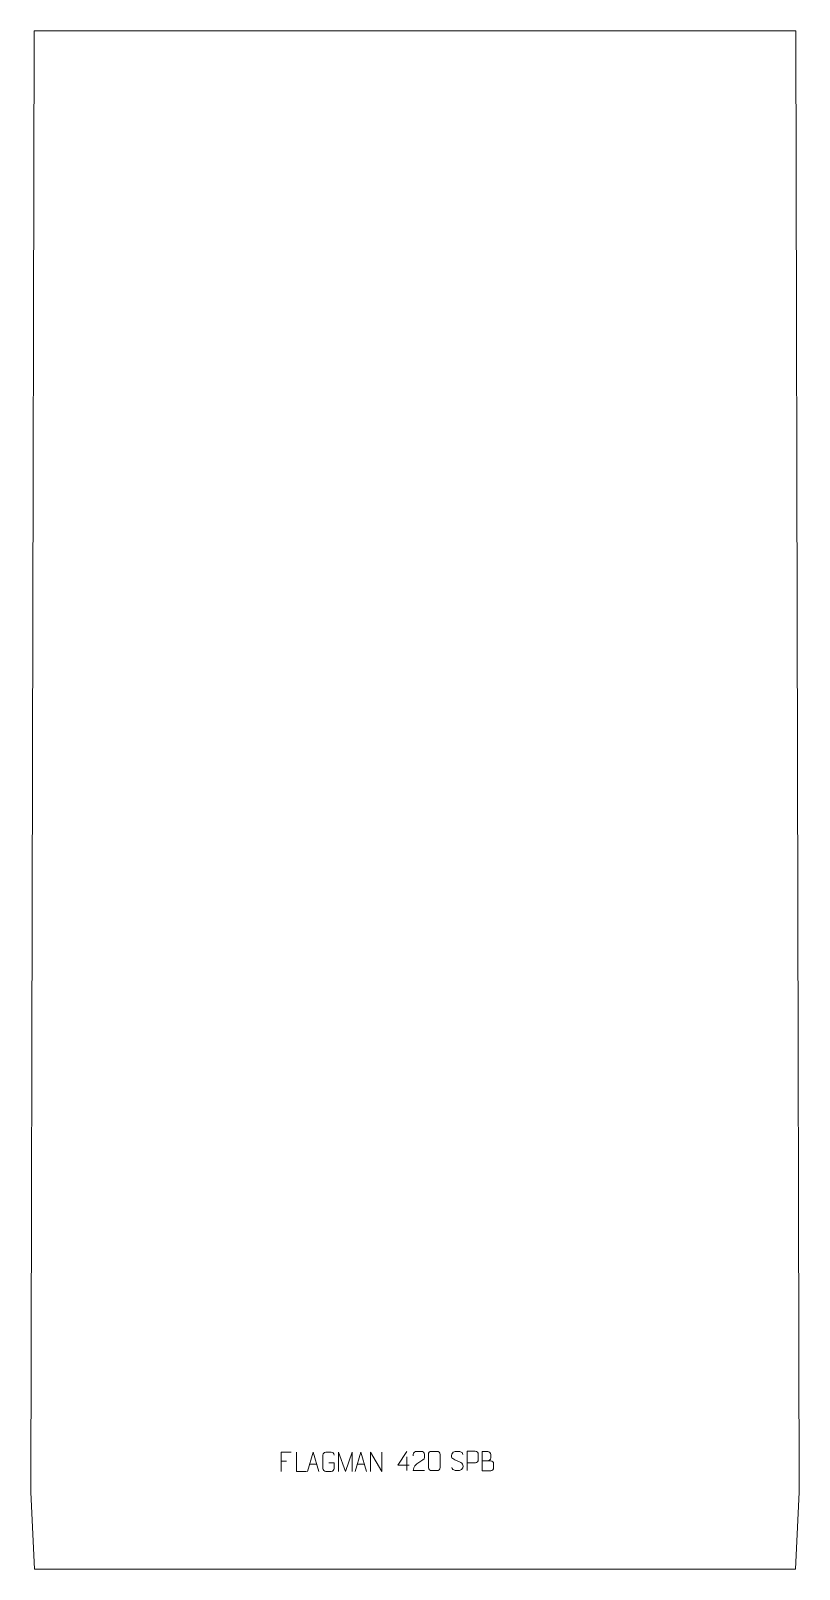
# Model space of a CAD drawing. Header units: millimetres. Extents: x -500 to 500, y -1620 to 380.
import ezdxf

# ---------------------------------------------------------------- set-up
doc = ezdxf.new("R2010")
doc.units = ezdxf.units.MM
doc.header["$MEASUREMENT"] = 0
doc.layers.add('layer 1', color=7, linetype='Continuous')

msp = doc.modelspace()

# ---------------------------------------------------------------- linework, layer by layer
at = {"layer": 'layer 1', "color": 242, "lineweight": 9}
msp.add_open_spline([(500.0006, -1520.0004), (500.0006, -1520.0004), (495.0011, -1619.9986), (495.0011, -1619.9986), (495.0011, -1619.9986), (495.0011, -1619.9986), (-494.999, -1619.9986), (-494.999, -1619.9986), (-494.999, -1619.9986), (-494.999, -1619.9986), (-500.0006, -1520.0004), (-500.0006, -1520.0004), (-500.0006, -1520.0004), (-500.0006, -1520.0004), (-495.3422, 380.0003), (-495.3422, 380.0003), (-495.3422, 380.0003), (-495.3422, 380.0003), (495.3429, 380.0003), (495.3429, 380.0003), (495.3429, 380.0003), (495.3429, 380.0003), (500.0006, -1520.0004), (500.0006, -1520.0004)], degree=3, knots=[0, 0, 0, 0, 0.142857143, 0.142857143, 0.142857143, 0.142857143, 0.285714286, 0.285714286, 0.285714286, 0.285714286, 0.428571429, 0.428571429, 0.428571429, 0.428571429, 0.571428571, 0.571428571, 0.571428571, 0.571428571, 0.714285714, 0.714285714, 0.714285714, 0.714285714, 1, 1, 1, 1], dxfattribs=at)
at = {"layer": 'layer 1', "color": 250, "lineweight": 9}
for points, knots in [([(-161.3376, -1467.7909), (-161.3376, -1467.7909), (-174.2116, -1467.7909), (-174.2116, -1467.7909), (-174.2116, -1467.7909), (-174.2116, -1467.7909), (-174.2116, -1492.7445), (-174.2116, -1492.7445)], [0, 0, 0, 0, 0.333333333, 0.333333333, 0.333333333, 0.333333333, 1, 1, 1, 1]), ([(-141.3001, -1492.7445), (-141.3001, -1492.7445), (-154.2492, -1492.7445), (-154.2492, -1492.7445), (-154.2492, -1492.7445), (-154.2492, -1492.7445), (-154.2492, -1467.7909), (-154.2492, -1467.7909)], [0, 0, 0, 0, 0.333333333, 0.333333333, 0.333333333, 0.333333333, 1, 1, 1, 1]), ([(-139.993, -1492.7444), (-139.993, -1492.7444), (-132.622, -1467.7909), (-132.622, -1467.7909), (-132.622, -1467.7909), (-132.622, -1467.7909), (-125.0521, -1492.7444), (-125.0521, -1492.7444)], [0, 0, 0, 0, 0.333333333, 0.333333333, 0.333333333, 0.333333333, 1, 1, 1, 1]), ([(-112.2676, -1481.7587), (-112.2676, -1481.7587), (-105.0995, -1481.7587), (-105.0995, -1481.7587), (-105.0995, -1481.7587), (-105.0995, -1481.7587), (-105.0995, -1488.9268), (-105.0995, -1488.9268), (-105.0995, -1488.9268), (-105.2392, -1491.2502), (-106.9164, -1492.7298), (-109.0642, -1492.7406), (-109.0642, -1492.7406), (-111.396, -1492.7402), (-113.728, -1492.7402), (-116.0595, -1492.7406), (-116.0595, -1492.7406), (-117.9844, -1492.846), (-119.9566, -1490.9615), (-119.9454, -1488.9442), (-119.9454, -1488.9442), (-119.945, -1483.1741), (-119.945, -1477.4044), (-119.9454, -1471.6351), (-119.9454, -1471.6351), (-119.9412, -1469.497), (-118.1944, -1467.7778), (-116.0421, -1467.7912), (-116.0421, -1467.7912), (-113.7164, -1467.7912), (-111.3903, -1467.7912), (-109.0642, -1467.7912), (-109.0642, -1467.7912), (-107.1175, -1467.7558), (-105.1261, -1469.2473), (-105.0995, -1471.685)], [0, 0, 0, 0, 0.1, 0.1, 0.1, 0.1, 0.2, 0.2, 0.2, 0.2, 0.3, 0.3, 0.3, 0.3, 0.4, 0.4, 0.4, 0.4, 0.5, 0.5, 0.5, 0.5, 0.6, 0.6, 0.6, 0.6, 0.7, 0.7, 0.7, 0.7, 0.8, 0.8, 0.8, 0.8, 1, 1, 1, 1]), ([(-99.365, -1492.7466), (-99.365, -1492.7466), (-99.365, -1467.7887), (-99.365, -1467.7887), (-99.365, -1467.7887), (-99.365, -1467.7887), (-90.4399, -1492.7466), (-90.4399, -1492.7466), (-90.4399, -1492.7466), (-90.4399, -1492.7466), (-81.68, -1467.7892), (-81.68, -1467.7892), (-81.68, -1467.7892), (-81.68, -1467.7892), (-81.68, -1492.7466), (-81.68, -1492.7466)], [0, 0, 0, 0, 0.2, 0.2, 0.2, 0.2, 0.4, 0.4, 0.4, 0.4, 0.6, 0.6, 0.6, 0.6, 1, 1, 1, 1]), ([(-77.993, -1492.7444), (-77.993, -1492.7444), (-70.622, -1467.7909), (-70.622, -1467.7909), (-70.622, -1467.7909), (-70.622, -1467.7909), (-63.0521, -1492.7444), (-63.0521, -1492.7444)], [0, 0, 0, 0, 0.333333333, 0.333333333, 0.333333333, 0.333333333, 1, 1, 1, 1]), ([(-57.8499, -1492.7444), (-57.8499, -1492.7444), (-57.8499, -1467.7909), (-57.8499, -1467.7909), (-57.8499, -1467.7909), (-57.8499, -1467.7909), (-43.1951, -1492.7444), (-43.1951, -1492.7444), (-43.1951, -1492.7444), (-43.1951, -1492.7444), (-43.1951, -1467.7909), (-43.1951, -1467.7909)], [0, 0, 0, 0, 0.25, 0.25, 0.25, 0.25, 0.5, 0.5, 0.5, 0.5, 1, 1, 1, 1]), ([(-7.5784, -1484.8567), (-7.5784, -1484.8567), (-22.4001, -1484.8567), (-22.4001, -1484.8567), (-22.4001, -1484.8567), (-22.4001, -1484.8567), (-10.5225, -1466.7862), (-10.5225, -1466.7862)], [0, 0, 0, 0, 0.333333333, 0.333333333, 0.333333333, 0.333333333, 1, 1, 1, 1]), ([(12.3821, -1491.7604), (7.4677, -1491.7601), (2.5533, -1491.7601), (-2.3608, -1491.7604), (-2.3608, -1491.7604), (-2.3608, -1481.8281), (12.2902, -1479.1869), (12.3821, -1474.8766), (12.3821, -1474.8766), (12.3818, -1473.4525), (12.3818, -1472.0288), (12.3821, -1470.6055), (12.3821, -1470.6055), (12.3652, -1468.5284), (10.2424, -1466.8036), (8.5714, -1466.7863), (8.5714, -1466.7863), (6.4982, -1466.7867), (4.4253, -1466.7867), (2.3529, -1466.7863), (2.3529, -1466.7863), (0.5308, -1466.7698), (-2.2939, -1468.5619), (-2.3608, -1470.6555), (-2.3608, -1470.6555), (-2.3608, -1470.6555), (-2.3608, -1472.7103), (-2.3608, -1472.7103)], [0, 0, 0, 0, 0.125, 0.125, 0.125, 0.125, 0.25, 0.25, 0.25, 0.25, 0.375, 0.375, 0.375, 0.375, 0.5, 0.5, 0.5, 0.5, 0.625, 0.625, 0.625, 0.625, 0.75, 0.75, 0.75, 0.75, 1, 1, 1, 1]), ([(21.4299, -1466.774), (23.796, -1466.774), (26.1625, -1466.774), (28.529, -1466.774), (28.529, -1466.774), (30.5095, -1466.7384), (32.5355, -1468.2327), (32.5626, -1470.6748), (32.5626, -1470.6748), (32.5622, -1476.4322), (32.5622, -1482.19), (32.5626, -1487.9482), (32.5626, -1487.9482), (32.4205, -1490.2758), (30.7141, -1491.7581), (28.529, -1491.7689), (28.529, -1491.7689), (26.1566, -1491.7685), (23.7842, -1491.7685), (21.4122, -1491.7689), (21.4122, -1491.7689), (19.4537, -1491.8745), (17.4473, -1489.9866), (17.4587, -1487.9656), (17.4587, -1487.9656), (17.4591, -1482.185), (17.4591, -1476.4047), (17.4587, -1470.6249), (17.4587, -1470.6249), (17.463, -1468.4829), (19.2401, -1466.7604), (21.4299, -1466.774)], [0, 0, 0, 0, 0.111111111, 0.111111111, 0.111111111, 0.111111111, 0.222222222, 0.222222222, 0.222222222, 0.222222222, 0.333333333, 0.333333333, 0.333333333, 0.333333333, 0.444444444, 0.444444444, 0.444444444, 0.444444444, 0.555555556, 0.555555556, 0.555555556, 0.555555556, 0.666666667, 0.666666667, 0.666666667, 0.666666667, 0.777777778, 0.777777778, 0.777777778, 0.777777778, 1, 1, 1, 1]), ([(55.0161, -1479.0994), (50.7678, -1477.629), (45.8597, -1475.8332), (47.8648, -1470.3129), (47.8648, -1470.3129), (49.3683, -1466.173), (54.5819, -1466.5615), (58.1855, -1467.1626), (58.1855, -1467.1626), (61.0461, -1467.6398), (61.9108, -1468.853), (62.2214, -1470.9371)], [0, 0, 0, 0, 0.25, 0.25, 0.25, 0.25, 0.5, 0.5, 0.5, 0.5, 1, 1, 1, 1]), ([(55.0161, -1479.0995), (59.0347, -1480.7462), (64.0642, -1482.6345), (62.2302, -1487.9948), (62.2302, -1487.9948), (60.7704, -1492.2612), (55.8596, -1492.0045), (52.1335, -1491.4498), (52.1335, -1491.4498), (49.3835, -1491.04), (48.1626, -1489.8265), (47.7846, -1487.7143)], [0, 0, 0, 0, 0.25, 0.25, 0.25, 0.25, 0.5, 0.5, 0.5, 0.5, 1, 1, 1, 1]), ([(67.684, -1491.5763), (67.684, -1491.5763), (67.684, -1466.6227), (67.684, -1466.6227), (67.684, -1466.6227), (71.279, -1466.6227), (74.8743, -1466.6227), (78.4697, -1466.6227), (78.4697, -1466.6227), (80.7949, -1466.6606), (82.3523, -1468.1507), (82.3481, -1470.5168), (82.3481, -1470.5168), (82.3477, -1472.5525), (82.3477, -1475.6118), (82.3481, -1477.6478), (82.3481, -1477.6478), (82.3416, -1479.5232), (80.5294, -1481.4651), (78.5198, -1481.4842), (78.5198, -1481.4842), (78.5198, -1481.4842), (67.684, -1481.4842), (67.684, -1481.4842)], [0, 0, 0, 0, 0.142857143, 0.142857143, 0.142857143, 0.142857143, 0.285714286, 0.285714286, 0.285714286, 0.285714286, 0.428571429, 0.428571429, 0.428571429, 0.428571429, 0.571428571, 0.571428571, 0.571428571, 0.571428571, 0.714285714, 0.714285714, 0.714285714, 0.714285714, 1, 1, 1, 1]), ([(87.5836, -1479.0998), (91.2222, -1479.0994), (94.8093, -1479.0994), (98.4487, -1479.0998), (98.4487, -1479.0998), (100.4241, -1479.1171), (102.3477, -1480.8532), (102.3477, -1482.9028), (102.3477, -1482.9028), (102.3473, -1484.0314), (102.3473, -1487.0808), (102.3477, -1488.2097), (102.3477, -1488.2097), (102.3653, -1490.0676), (100.8232, -1492.0815), (98.5017, -1492.0646), (98.5017, -1492.0646), (94.8619, -1492.0642), (91.2225, -1492.0642), (87.5836, -1492.0646), (87.5836, -1492.0646), (87.5836, -1483.7463), (87.5836, -1475.4285), (87.5836, -1467.111), (87.5836, -1467.111), (89.9573, -1467.111), (92.3314, -1467.111), (94.7056, -1467.111), (94.7056, -1467.111), (96.3864, -1467.0934), (98.4832, -1469.0039), (98.5009, -1470.9663), (98.5009, -1470.9663), (98.5005, -1473.0324), (98.5005, -1473.1784), (98.5009, -1475.2449), (98.5009, -1475.2449), (98.5182, -1477.311), (96.6637, -1479.1171), (94.6537, -1479.0998)], [0, 0, 0, 0, 0.090909091, 0.090909091, 0.090909091, 0.090909091, 0.181818182, 0.181818182, 0.181818182, 0.181818182, 0.272727273, 0.272727273, 0.272727273, 0.272727273, 0.363636364, 0.363636364, 0.363636364, 0.363636364, 0.454545455, 0.454545455, 0.454545455, 0.454545455, 0.545454545, 0.545454545, 0.545454545, 0.545454545, 0.636363636, 0.636363636, 0.636363636, 0.636363636, 0.727272727, 0.727272727, 0.727272727, 0.727272727, 0.818181818, 0.818181818, 0.818181818, 0.818181818, 1, 1, 1, 1])]:
    msp.add_open_spline(points, degree=3, knots=knots, dxfattribs=at)
for points in [[(-174.2116, -1479.6706), (-174.2116, -1479.6706), (-167.0435, -1479.6706), (-167.0435, -1479.6706)], [(-10.5225, -1474.0956), (-10.5225, -1474.0956), (-10.5225, -1491.7603), (-10.5225, -1491.7603)], [(-137.2704, -1483.495), (-137.2704, -1483.495), (-127.7747, -1483.495), (-127.7747, -1483.495)], [(-75.2704, -1483.495), (-75.2704, -1483.495), (-65.7747, -1483.495), (-65.7747, -1483.495)]]:
    msp.add_open_spline(points, degree=3, dxfattribs=at)

doc.saveas('drawing.dxf')
